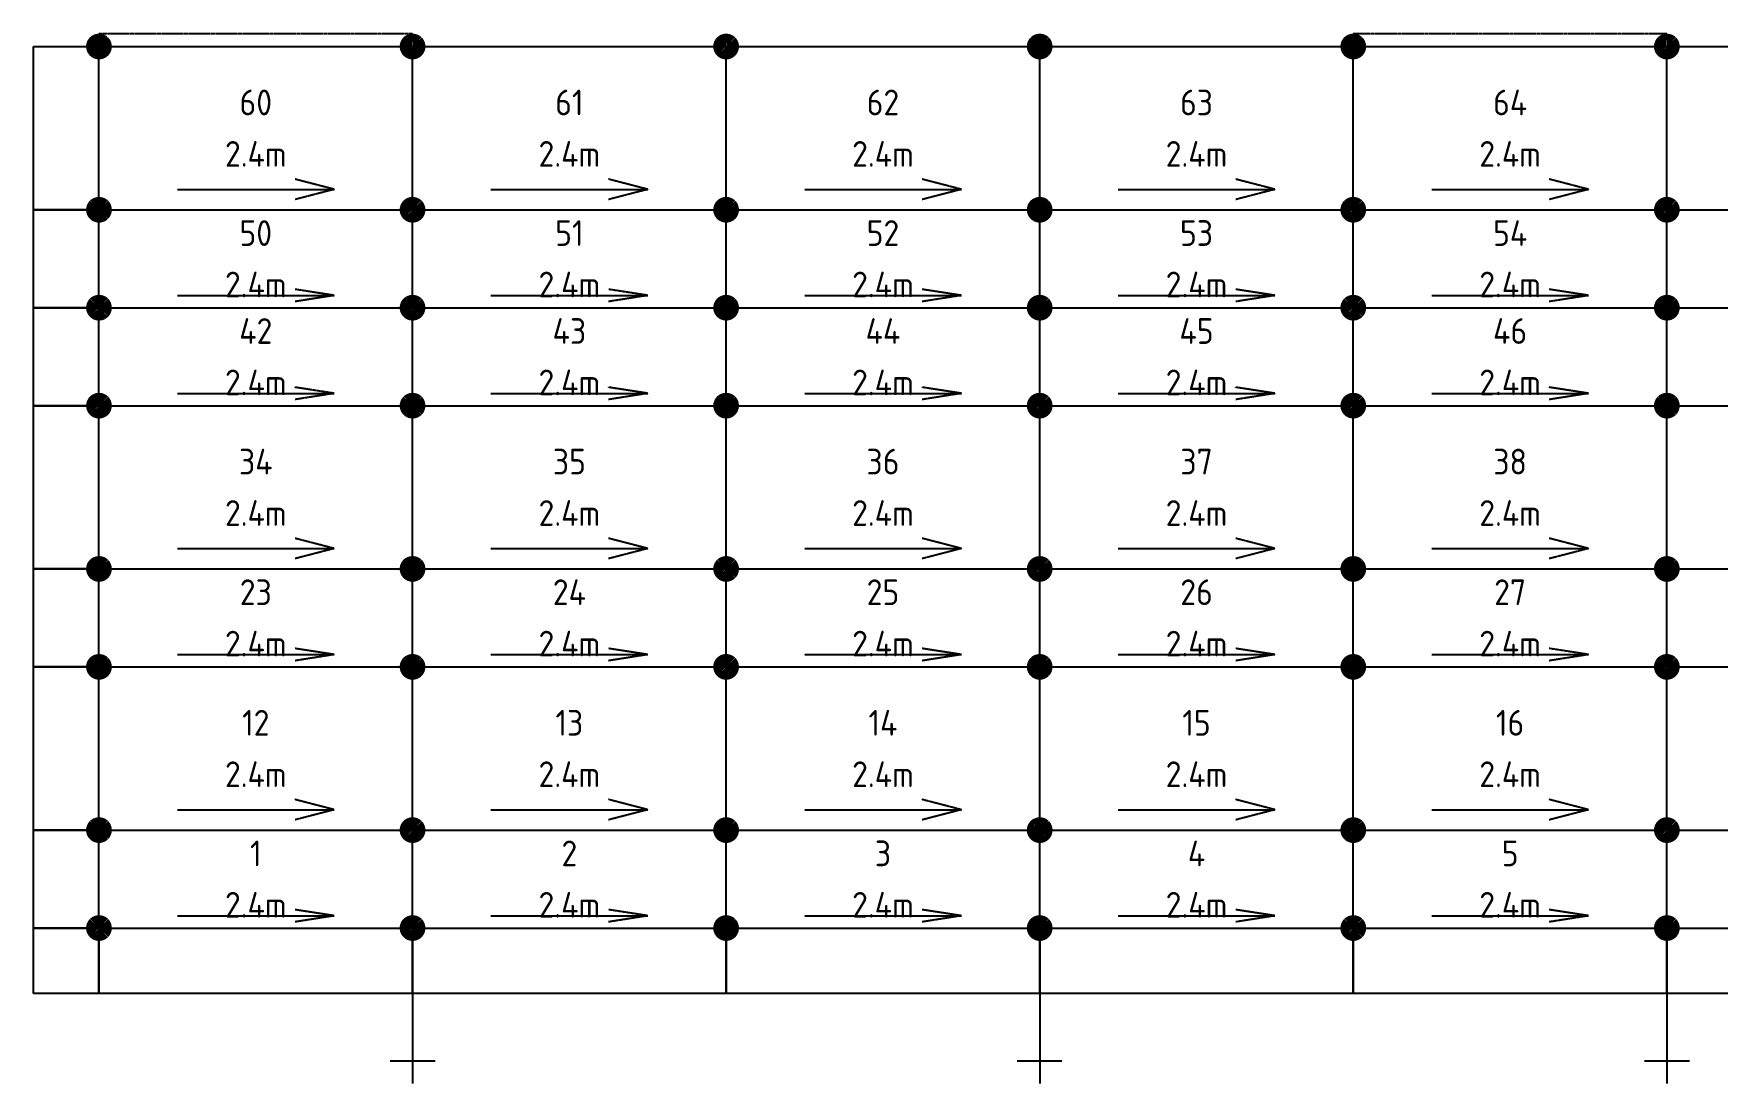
# Model space of a CAD drawing. Header units: millimetres. Extents: x 45944 to 73381, y 4241 to 13068.
# Drawn here: x 45944 to 59040, y 4241 to 12407 of the extents above; entities that cross this region are included whole.
import ezdxf
from ezdxf.enums import TextEntityAlignment as Align

# ---------------------------------------------------------------- set-up
doc = ezdxf.new("R2010")
doc.units = ezdxf.units.MM
doc.linetypes.add('KwikScaf_DASHED', pattern=[3.75, 2.5, -1.25])
doc.linetypes.add('KwikScaf_Line', pattern=[1, 1, 0])
doc.layers.add('KwikScaf Schematic', color=7, linetype='CONTINUOUS')
doc.styles.add('KwikScaf ISO', font='isocp.shx')

msp = doc.modelspace()

# ---------------------------------------------------------------- linework, layer by layer
at = {"layer": 'KwikScaf Schematic', "color": 3, "linetype": 'KwikScaf_DASHED'}
for p, q in [((48891, 12407), (46452, 12407)), ((58647, 12407), (56208, 12407))]:
    msp.add_line(p, q, dxfattribs=at)
at = {"layer": 'KwikScaf Schematic', "color": 3, "linetype": 'KwikScaf_Line'}
for p, q in [((45944, 11037), (45944, 12307)), ((45944, 12307), (46452, 12307)), ((46452, 12307), (48891, 12307)), ((46452, 11037), (46452, 12307)), ((48891, 11037), (48891, 12307)), ((48891, 12307), (51330, 12307)), ((51330, 11037), (51330, 12307)), ((51330, 12307), (53769, 12307)), ((53769, 11037), (53769, 12307)), ((53769, 12307), (56208, 12307)), ((56208, 11037), (56208, 12307)), ((56208, 12307), (58647, 12307)), ((58647, 11037), (58647, 12307)), ((58647, 12307), (61086, 12307)), ((48282, 11196), (47977, 11275)), ((50721, 11196), (50416, 11275)), ((53160, 11196), (52855, 11275)), ((55599, 11196), (55294, 11275)), ((58038, 11196), (57733, 11275)), ((47062, 11196), (48282, 11196)), ((48282, 11196), (47977, 11117)), ((49501, 11196), (50721, 11196)), ((50721, 11196), (50416, 11117)), ((51940, 11196), (53160, 11196)), ((53160, 11196), (52855, 11117)), ((54379, 11196), (55599, 11196)), ((55599, 11196), (55294, 11117)), ((56818, 11196), (58038, 11196)), ((58038, 11196), (57733, 11117)), ((45944, 10275), (45944, 11037)), ((45944, 11037), (46452, 11037)), ((46452, 11037), (45944, 11037)), ((46452, 11037), (48891, 11037)), ((46452, 10275), (46452, 11037)), ((48891, 10275), (48891, 11037)), ((48891, 11037), (51330, 11037)), ((51330, 10275), (51330, 11037)), ((51330, 11037), (53769, 11037)), ((53769, 10275), (53769, 11037)), ((53769, 11037), (56208, 11037)), ((56208, 10275), (56208, 11037)), ((56208, 11037), (58647, 11037)), ((58647, 10275), (58647, 11037)), ((58647, 11037), (61086, 11037)), ((47062, 10371), (48282, 10371)), ((48282, 10371), (47977, 10418)), ((48282, 10371), (47977, 10323)), ((49501, 10371), (50721, 10371)), ((50721, 10371), (50416, 10418)), ((50721, 10371), (50416, 10323)), ((51940, 10371), (53160, 10371)), ((53160, 10371), (52855, 10418)), ((53160, 10371), (52855, 10323)), ((54379, 10371), (55599, 10371)), ((55599, 10371), (55294, 10418)), ((55599, 10371), (55294, 10323)), ((56818, 10371), (58038, 10371)), ((58038, 10371), (57733, 10418)), ((58038, 10371), (57733, 10323)), ((45944, 9513), (45944, 10275)), ((45944, 10275), (46452, 10275)), ((46452, 10275), (45944, 10275)), ((46452, 10275), (48891, 10275)), ((46452, 9513), (46452, 10275)), ((48891, 9513), (48891, 10275)), ((48891, 10275), (51330, 10275)), ((51330, 9513), (51330, 10275)), ((51330, 10275), (53769, 10275)), ((53769, 9513), (53769, 10275)), ((53769, 10275), (56208, 10275)), ((56208, 9513), (56208, 10275)), ((56208, 10275), (58647, 10275)), ((58647, 9513), (58647, 10275)), ((58647, 10275), (61086, 10275)), ((47062, 9609), (48282, 9609)), ((48282, 9609), (47977, 9656)), ((48282, 9609), (47977, 9561)), ((49501, 9609), (50721, 9609)), ((50721, 9609), (50416, 9656)), ((50721, 9609), (50416, 9561)), ((51940, 9609), (53160, 9609)), ((53160, 9609), (52855, 9656)), ((53160, 9609), (52855, 9561)), ((54379, 9609), (55599, 9609)), ((55599, 9609), (55294, 9656)), ((55599, 9609), (55294, 9561)), ((56818, 9609), (58038, 9609)), ((58038, 9609), (57733, 9656)), ((58038, 9609), (57733, 9561)), ((46452, 9513), (45944, 9513)), ((45944, 8243), (45944, 9513)), ((45944, 9513), (46452, 9513)), ((46452, 9513), (48891, 9513)), ((46452, 8243), (46452, 9513)), ((48891, 8243), (48891, 9513)), ((48891, 9513), (51330, 9513)), ((51330, 8243), (51330, 9513)), ((51330, 9513), (53769, 9513)), ((53769, 8243), (53769, 9513)), ((53769, 9513), (56208, 9513)), ((56208, 8243), (56208, 9513)), ((56208, 9513), (58647, 9513)), ((58647, 8243), (58647, 9513)), ((58647, 9513), (61086, 9513)), ((47062, 8402), (48282, 8402)), ((48282, 8402), (47977, 8481)), ((48282, 8402), (47977, 8323)), ((49501, 8402), (50721, 8402)), ((50721, 8402), (50416, 8481)), ((50721, 8402), (50416, 8323)), ((51940, 8402), (53160, 8402)), ((53160, 8402), (52855, 8481)), ((53160, 8402), (52855, 8323)), ((54379, 8402), (55599, 8402)), ((55599, 8402), (55294, 8481)), ((55599, 8402), (55294, 8323)), ((56818, 8402), (58038, 8402)), ((58038, 8402), (57733, 8481)), ((58038, 8402), (57733, 8323)), ((46452, 8243), (45944, 8243)), ((45944, 7481), (45944, 8243)), ((45944, 8243), (46452, 8243)), ((46452, 8243), (48891, 8243)), ((46452, 7481), (46452, 8243)), ((48891, 7481), (48891, 8243)), ((48891, 8243), (51330, 8243)), ((51330, 7481), (51330, 8243)), ((51330, 8243), (53769, 8243)), ((53769, 7481), (53769, 8243)), ((53769, 8243), (56208, 8243)), ((56208, 7481), (56208, 8243)), ((56208, 8243), (58647, 8243)), ((58647, 7481), (58647, 8243)), ((58647, 8243), (61086, 8243)), ((48282, 7577), (47977, 7624)), ((50721, 7577), (50416, 7624)), ((53160, 7577), (52855, 7624)), ((55599, 7577), (55294, 7624)), ((58038, 7577), (57733, 7624)), ((45944, 6211), (45944, 7481)), ((45944, 7481), (46452, 7481)), ((46452, 7481), (45944, 7481)), ((46452, 7481), (48891, 7481)), ((46452, 6211), (46452, 7481)), ((47062, 7577), (48282, 7577)), ((48282, 7577), (47977, 7529)), ((48891, 6211), (48891, 7481)), ((48891, 7481), (51330, 7481)), ((49501, 7577), (50721, 7577)), ((50721, 7577), (50416, 7529)), ((51330, 6211), (51330, 7481)), ((51330, 7481), (53769, 7481)), ((51940, 7577), (53160, 7577)), ((53160, 7577), (52855, 7529)), ((53769, 6211), (53769, 7481)), ((53769, 7481), (56208, 7481)), ((54379, 7577), (55599, 7577)), ((55599, 7577), (55294, 7529)), ((56208, 6211), (56208, 7481)), ((56208, 7481), (58647, 7481)), ((56818, 7577), (58038, 7577)), ((58038, 7577), (57733, 7529)), ((58647, 6211), (58647, 7481)), ((58647, 7481), (61086, 7481)), ((48282, 6370), (47977, 6449)), ((50721, 6370), (50416, 6449)), ((53160, 6370), (52855, 6449)), ((55599, 6370), (55294, 6449)), ((58038, 6370), (57733, 6449)), ((47062, 6370), (48282, 6370)), ((48282, 6370), (47977, 6291)), ((49501, 6370), (50721, 6370)), ((50721, 6370), (50416, 6291)), ((51940, 6370), (53160, 6370)), ((53160, 6370), (52855, 6291)), ((54379, 6370), (55599, 6370)), ((55599, 6370), (55294, 6291)), ((56818, 6370), (58038, 6370)), ((58038, 6370), (57733, 6291)), ((45944, 5449), (45944, 6211)), ((45944, 6211), (46452, 6211)), ((46452, 6211), (45944, 6211)), ((46452, 6211), (48891, 6211)), ((46452, 5449), (46452, 6211)), ((48891, 5449), (48891, 6211)), ((48891, 6211), (51330, 6211)), ((51330, 5449), (51330, 6211)), ((51330, 6211), (53769, 6211)), ((53769, 5449), (53769, 6211)), ((53769, 6211), (56208, 6211)), ((56208, 5449), (56208, 6211)), ((56208, 6211), (58647, 6211)), ((58647, 5449), (58647, 6211)), ((58647, 6211), (61086, 6211)), ((47062, 5545), (48282, 5545)), ((48282, 5545), (47977, 5592)), ((48282, 5545), (47977, 5497)), ((49501, 5545), (50721, 5545)), ((50721, 5545), (50416, 5592)), ((50721, 5545), (50416, 5497)), ((51940, 5545), (53160, 5545)), ((53160, 5545), (52855, 5592)), ((53160, 5545), (52855, 5497)), ((54379, 5545), (55599, 5545)), ((55599, 5545), (55294, 5592)), ((55599, 5545), (55294, 5497)), ((56818, 5545), (58038, 5545)), ((58038, 5545), (57733, 5592)), ((58038, 5545), (57733, 5497)), ((46452, 5449), (45944, 5449)), ((45944, 4941), (45944, 5449)), ((45944, 5449), (46452, 5449)), ((46452, 5449), (48891, 5449)), ((46452, 4941), (46452, 5449)), ((46452, 5449), (46452, 4941)), ((48891, 5449), (48891, 4941)), ((48891, 5449), (51330, 5449)), ((48891, 4941), (48891, 5449)), ((51330, 5449), (51330, 4941)), ((51330, 5449), (53769, 5449)), ((51330, 4941), (51330, 5449)), ((53769, 5449), (53769, 4941)), ((53769, 5449), (56208, 5449)), ((53769, 4941), (53769, 5449)), ((56208, 5449), (56208, 4941)), ((56208, 5449), (58647, 5449)), ((56208, 4941), (56208, 5449)), ((58647, 5449), (58647, 4941)), ((58647, 5449), (61086, 5449)), ((58647, 4941), (58647, 5449)), ((46452, 4941), (45944, 4941)), ((48891, 4941), (46452, 4941)), ((48891, 4941), (48891, 4241)), ((51330, 4941), (48891, 4941)), ((53769, 4941), (51330, 4941)), ((53769, 4941), (53769, 4241)), ((56208, 4941), (53769, 4941)), ((58647, 4941), (56208, 4941)), ((58647, 4941), (58647, 4241)), ((61086, 4941), (58647, 4941)), ((48716, 4416), (49066, 4416)), ((53594, 4416), (53944, 4416)), ((58472, 4416), (58822, 4416))]:
    msp.add_line(p, q, dxfattribs=at)
at = {"layer": 'KwikScaf Schematic', "color": 3, "linetype": 'KwikScaf_Line', "const_width": 100}
for points in [[(46452, 12357, -0.198912), (46488, 12343, -0.198912), (46502, 12307, -0.198912), (46488, 12272, -0.198912), (46452, 12257, -0.198912), (46417, 12272, -0.198912), (46402, 12307, -0.198912), (46417, 12343, -0.198912)], [(48891, 12357, -0.198912), (48927, 12343, -0.198912), (48941, 12307, -0.198912), (48927, 12272, -0.198912), (48891, 12257, -0.198912), (48856, 12272, -0.198912), (48841, 12307, -0.198912), (48856, 12343, -0.198912)], [(51330, 12357, -0.198912), (51366, 12343, -0.198912), (51380, 12307, -0.198912), (51366, 12272, -0.198912), (51330, 12257, -0.198912), (51295, 12272, -0.198912), (51280, 12307, -0.198912), (51295, 12343, -0.198912)], [(53769, 12357, -0.198912), (53805, 12343, -0.198912), (53819, 12307, -0.198912), (53805, 12272, -0.198912), (53769, 12257, -0.198912), (53734, 12272, -0.198912), (53719, 12307, -0.198912), (53734, 12343, -0.198912)], [(56208, 12357, -0.198912), (56244, 12343, -0.198912), (56258, 12307, -0.198912), (56244, 12272, -0.198912), (56208, 12257, -0.198912), (56173, 12272, -0.198912), (56158, 12307, -0.198912), (56173, 12343, -0.198912)], [(58647, 12357, -0.198912), (58683, 12343, -0.198912), (58697, 12307, -0.198912), (58683, 12272, -0.198912), (58647, 12257, -0.198912), (58612, 12272, -0.198912), (58597, 12307, -0.198912), (58612, 12343, -0.198912)], [(46452, 11087, -0.198912), (46488, 11073, -0.198912), (46502, 11037, -0.198912), (46488, 11002, -0.198912), (46452, 10987, -0.198912), (46417, 11002, -0.198912), (46402, 11037, -0.198912), (46417, 11073, -0.198912)], [(48891, 11087, -0.198912), (48927, 11073, -0.198912), (48941, 11037, -0.198912), (48927, 11002, -0.198912), (48891, 10987, -0.198912), (48856, 11002, -0.198912), (48841, 11037, -0.198912), (48856, 11073, -0.198912)], [(51330, 11087, -0.198912), (51366, 11073, -0.198912), (51380, 11037, -0.198912), (51366, 11002, -0.198912), (51330, 10987, -0.198912), (51295, 11002, -0.198912), (51280, 11037, -0.198912), (51295, 11073, -0.198912)], [(53769, 11087, -0.198912), (53805, 11073, -0.198912), (53819, 11037, -0.198912), (53805, 11002, -0.198912), (53769, 10987, -0.198912), (53734, 11002, -0.198912), (53719, 11037, -0.198912), (53734, 11073, -0.198912)], [(56208, 11087, -0.198912), (56244, 11073, -0.198912), (56258, 11037, -0.198912), (56244, 11002, -0.198912), (56208, 10987, -0.198912), (56173, 11002, -0.198912), (56158, 11037, -0.198912), (56173, 11073, -0.198912)], [(58647, 11087, -0.198912), (58683, 11073, -0.198912), (58697, 11037, -0.198912), (58683, 11002, -0.198912), (58647, 10987, -0.198912), (58612, 11002, -0.198912), (58597, 11037, -0.198912), (58612, 11073, -0.198912)], [(46452, 10325, -0.198912), (46488, 10311, -0.198912), (46502, 10275, -0.198912), (46488, 10240, -0.198912), (46452, 10225, -0.198912), (46417, 10240, -0.198912), (46402, 10275, -0.198912), (46417, 10311, -0.198912)], [(48891, 10325, -0.198912), (48927, 10311, -0.198912), (48941, 10275, -0.198912), (48927, 10240, -0.198912), (48891, 10225, -0.198912), (48856, 10240, -0.198912), (48841, 10275, -0.198912), (48856, 10311, -0.198912)], [(51330, 10325, -0.198912), (51366, 10311, -0.198912), (51380, 10275, -0.198912), (51366, 10240, -0.198912), (51330, 10225, -0.198912), (51295, 10240, -0.198912), (51280, 10275, -0.198912), (51295, 10311, -0.198912)], [(53769, 10325, -0.198912), (53805, 10311, -0.198912), (53819, 10275, -0.198912), (53805, 10240, -0.198912), (53769, 10225, -0.198912), (53734, 10240, -0.198912), (53719, 10275, -0.198912), (53734, 10311, -0.198912)], [(56208, 10325, -0.198912), (56244, 10311, -0.198912), (56258, 10275, -0.198912), (56244, 10240, -0.198912), (56208, 10225, -0.198912), (56173, 10240, -0.198912), (56158, 10275, -0.198912), (56173, 10311, -0.198912)], [(58647, 10325, -0.198912), (58683, 10311, -0.198912), (58697, 10275, -0.198912), (58683, 10240, -0.198912), (58647, 10225, -0.198912), (58612, 10240, -0.198912), (58597, 10275, -0.198912), (58612, 10311, -0.198912)], [(46452, 9563, -0.198912), (46488, 9549, -0.198912), (46502, 9513, -0.198912), (46488, 9478, -0.198912), (46452, 9463, -0.198912), (46417, 9478, -0.198912), (46402, 9513, -0.198912), (46417, 9549, -0.198912)], [(46452, 9563, -0.198912), (46488, 9549, -0.198912), (46502, 9513, -0.198912), (46488, 9478, -0.198912), (46452, 9463, -0.198912), (46417, 9478, -0.198912), (46402, 9513, -0.198912), (46417, 9549, -0.198912)], [(48891, 9563, -0.198912), (48927, 9549, -0.198912), (48941, 9513, -0.198912), (48927, 9478, -0.198912), (48891, 9463, -0.198912), (48856, 9478, -0.198912), (48841, 9513, -0.198912), (48856, 9549, -0.198912)], [(48891, 9563, -0.198912), (48927, 9549, -0.198912), (48941, 9513, -0.198912), (48927, 9478, -0.198912), (48891, 9463, -0.198912), (48856, 9478, -0.198912), (48841, 9513, -0.198912), (48856, 9549, -0.198912)], [(51330, 9563, -0.198912), (51366, 9549, -0.198912), (51380, 9513, -0.198912), (51366, 9478, -0.198912), (51330, 9463, -0.198912), (51295, 9478, -0.198912), (51280, 9513, -0.198912), (51295, 9549, -0.198912)], [(51330, 9563, -0.198912), (51366, 9549, -0.198912), (51380, 9513, -0.198912), (51366, 9478, -0.198912), (51330, 9463, -0.198912), (51295, 9478, -0.198912), (51280, 9513, -0.198912), (51295, 9549, -0.198912)], [(53769, 9563, -0.198912), (53805, 9549, -0.198912), (53819, 9513, -0.198912), (53805, 9478, -0.198912), (53769, 9463, -0.198912), (53734, 9478, -0.198912), (53719, 9513, -0.198912), (53734, 9549, -0.198912)], [(53769, 9563, -0.198912), (53805, 9549, -0.198912), (53819, 9513, -0.198912), (53805, 9478, -0.198912), (53769, 9463, -0.198912), (53734, 9478, -0.198912), (53719, 9513, -0.198912), (53734, 9549, -0.198912)], [(56208, 9563, -0.198912), (56244, 9549, -0.198912), (56258, 9513, -0.198912), (56244, 9478, -0.198912), (56208, 9463, -0.198912), (56173, 9478, -0.198912), (56158, 9513, -0.198912), (56173, 9549, -0.198912)], [(56208, 9563, -0.198912), (56244, 9549, -0.198912), (56258, 9513, -0.198912), (56244, 9478, -0.198912), (56208, 9463, -0.198912), (56173, 9478, -0.198912), (56158, 9513, -0.198912), (56173, 9549, -0.198912)], [(58647, 9563, -0.198912), (58683, 9549, -0.198912), (58697, 9513, -0.198912), (58683, 9478, -0.198912), (58647, 9463, -0.198912), (58612, 9478, -0.198912), (58597, 9513, -0.198912), (58612, 9549, -0.198912)], [(58647, 9563, -0.198912), (58683, 9549, -0.198912), (58697, 9513, -0.198912), (58683, 9478, -0.198912), (58647, 9463, -0.198912), (58612, 9478, -0.198912), (58597, 9513, -0.198912), (58612, 9549, -0.198912)], [(46452, 8293, -0.198912), (46488, 8279, -0.198912), (46502, 8243, -0.198912), (46488, 8208, -0.198912), (46452, 8193, -0.198912), (46417, 8208, -0.198912), (46402, 8243, -0.198912), (46417, 8279, -0.198912)], [(48891, 8293, -0.198912), (48927, 8279, -0.198912), (48941, 8243, -0.198912), (48927, 8208, -0.198912), (48891, 8193, -0.198912), (48856, 8208, -0.198912), (48841, 8243, -0.198912), (48856, 8279, -0.198912)], [(51330, 8293, -0.198912), (51366, 8279, -0.198912), (51380, 8243, -0.198912), (51366, 8208, -0.198912), (51330, 8193, -0.198912), (51295, 8208, -0.198912), (51280, 8243, -0.198912), (51295, 8279, -0.198912)], [(53769, 8293, -0.198912), (53805, 8279, -0.198912), (53819, 8243, -0.198912), (53805, 8208, -0.198912), (53769, 8193, -0.198912), (53734, 8208, -0.198912), (53719, 8243, -0.198912), (53734, 8279, -0.198912)], [(56208, 8293, -0.198912), (56244, 8279, -0.198912), (56258, 8243, -0.198912), (56244, 8208, -0.198912), (56208, 8193, -0.198912), (56173, 8208, -0.198912), (56158, 8243, -0.198912), (56173, 8279, -0.198912)], [(58647, 8293, -0.198912), (58683, 8279, -0.198912), (58697, 8243, -0.198912), (58683, 8208, -0.198912), (58647, 8193, -0.198912), (58612, 8208, -0.198912), (58597, 8243, -0.198912), (58612, 8279, -0.198912)], [(46452, 7531, -0.198912), (46488, 7517, -0.198912), (46502, 7481, -0.198912), (46488, 7446, -0.198912), (46452, 7431, -0.198912), (46417, 7446, -0.198912), (46402, 7481, -0.198912), (46417, 7517, -0.198912)], [(46452, 7531, -0.198912), (46488, 7517, -0.198912), (46502, 7481, -0.198912), (46488, 7446, -0.198912), (46452, 7431, -0.198912), (46417, 7446, -0.198912), (46402, 7481, -0.198912), (46417, 7517, -0.198912)], [(48891, 7531, -0.198912), (48927, 7517, -0.198912), (48941, 7481, -0.198912), (48927, 7446, -0.198912), (48891, 7431, -0.198912), (48856, 7446, -0.198912), (48841, 7481, -0.198912), (48856, 7517, -0.198912)], [(48891, 7531, -0.198912), (48927, 7517, -0.198912), (48941, 7481, -0.198912), (48927, 7446, -0.198912), (48891, 7431, -0.198912), (48856, 7446, -0.198912), (48841, 7481, -0.198912), (48856, 7517, -0.198912)], [(51330, 7531, -0.198912), (51366, 7517, -0.198912), (51380, 7481, -0.198912), (51366, 7446, -0.198912), (51330, 7431, -0.198912), (51295, 7446, -0.198912), (51280, 7481, -0.198912), (51295, 7517, -0.198912)], [(51330, 7531, -0.198912), (51366, 7517, -0.198912), (51380, 7481, -0.198912), (51366, 7446, -0.198912), (51330, 7431, -0.198912), (51295, 7446, -0.198912), (51280, 7481, -0.198912), (51295, 7517, -0.198912)], [(53769, 7531, -0.198912), (53805, 7517, -0.198912), (53819, 7481, -0.198912), (53805, 7446, -0.198912), (53769, 7431, -0.198912), (53734, 7446, -0.198912), (53719, 7481, -0.198912), (53734, 7517, -0.198912)], [(53769, 7531, -0.198912), (53805, 7517, -0.198912), (53819, 7481, -0.198912), (53805, 7446, -0.198912), (53769, 7431, -0.198912), (53734, 7446, -0.198912), (53719, 7481, -0.198912), (53734, 7517, -0.198912)], [(56208, 7531, -0.198912), (56244, 7517, -0.198912), (56258, 7481, -0.198912), (56244, 7446, -0.198912), (56208, 7431, -0.198912), (56173, 7446, -0.198912), (56158, 7481, -0.198912), (56173, 7517, -0.198912)], [(56208, 7531, -0.198912), (56244, 7517, -0.198912), (56258, 7481, -0.198912), (56244, 7446, -0.198912), (56208, 7431, -0.198912), (56173, 7446, -0.198912), (56158, 7481, -0.198912), (56173, 7517, -0.198912)], [(58647, 7531, -0.198912), (58683, 7517, -0.198912), (58697, 7481, -0.198912), (58683, 7446, -0.198912), (58647, 7431, -0.198912), (58612, 7446, -0.198912), (58597, 7481, -0.198912), (58612, 7517, -0.198912)], [(58647, 7531, -0.198912), (58683, 7517, -0.198912), (58697, 7481, -0.198912), (58683, 7446, -0.198912), (58647, 7431, -0.198912), (58612, 7446, -0.198912), (58597, 7481, -0.198912), (58612, 7517, -0.198912)], [(46452, 6261, -0.198912), (46488, 6247, -0.198912), (46502, 6211, -0.198912), (46488, 6176, -0.198912), (46452, 6161, -0.198912), (46417, 6176, -0.198912), (46402, 6211, -0.198912), (46417, 6247, -0.198912)], [(48891, 6261, -0.198912), (48927, 6247, -0.198912), (48941, 6211, -0.198912), (48927, 6176, -0.198912), (48891, 6161, -0.198912), (48856, 6176, -0.198912), (48841, 6211, -0.198912), (48856, 6247, -0.198912)], [(51330, 6261, -0.198912), (51366, 6247, -0.198912), (51380, 6211, -0.198912), (51366, 6176, -0.198912), (51330, 6161, -0.198912), (51295, 6176, -0.198912), (51280, 6211, -0.198912), (51295, 6247, -0.198912)], [(53769, 6261, -0.198912), (53805, 6247, -0.198912), (53819, 6211, -0.198912), (53805, 6176, -0.198912), (53769, 6161, -0.198912), (53734, 6176, -0.198912), (53719, 6211, -0.198912), (53734, 6247, -0.198912)], [(56208, 6261, -0.198912), (56244, 6247, -0.198912), (56258, 6211, -0.198912), (56244, 6176, -0.198912), (56208, 6161, -0.198912), (56173, 6176, -0.198912), (56158, 6211, -0.198912), (56173, 6247, -0.198912)], [(58647, 6261, -0.198912), (58683, 6247, -0.198912), (58697, 6211, -0.198912), (58683, 6176, -0.198912), (58647, 6161, -0.198912), (58612, 6176, -0.198912), (58597, 6211, -0.198912), (58612, 6247, -0.198912)], [(46452, 5499, -0.198912), (46488, 5485, -0.198912), (46502, 5449, -0.198912), (46488, 5414, -0.198912), (46452, 5399, -0.198912), (46417, 5414, -0.198912), (46402, 5449, -0.198912), (46417, 5485, -0.198912)], [(48891, 5499, -0.198912), (48927, 5485, -0.198912), (48941, 5449, -0.198912), (48927, 5414, -0.198912), (48891, 5399, -0.198912), (48856, 5414, -0.198912), (48841, 5449, -0.198912), (48856, 5485, -0.198912)], [(51330, 5499, -0.198912), (51366, 5485, -0.198912), (51380, 5449, -0.198912), (51366, 5414, -0.198912), (51330, 5399, -0.198912), (51295, 5414, -0.198912), (51280, 5449, -0.198912), (51295, 5485, -0.198912)], [(53769, 5499, -0.198912), (53805, 5485, -0.198912), (53819, 5449, -0.198912), (53805, 5414, -0.198912), (53769, 5399, -0.198912), (53734, 5414, -0.198912), (53719, 5449, -0.198912), (53734, 5485, -0.198912)], [(56208, 5499, -0.198912), (56244, 5485, -0.198912), (56258, 5449, -0.198912), (56244, 5414, -0.198912), (56208, 5399, -0.198912), (56173, 5414, -0.198912), (56158, 5449, -0.198912), (56173, 5485, -0.198912)], [(58647, 5499, -0.198912), (58683, 5485, -0.198912), (58697, 5449, -0.198912), (58683, 5414, -0.198912), (58647, 5399, -0.198912), (58612, 5414, -0.198912), (58597, 5449, -0.198912), (58612, 5485, -0.198912)]]:
    msp.add_lwpolyline(points, format="xyb", close=True, dxfattribs=at)
at = {"layer": 'KwikScaf Schematic', "color": 3, "linetype": 'KwikScaf_Line'}
for points in [[(48891, 12357, 100, 100, -0.198912), (48927, 12343, 100, 100, -0.198912), (48941, 12307, 100, 100, -0.198912), (48927, 12272, 100, 100, -0.198912), (48891, 12257, 100, 100, -0.198912), (48856, 12272, 100, 100, -0.198912), (48841, 12307, 100, 100, -0.198912), (48856, 12343, 100, 100, -0.198912)], [(51330, 12357, 100, 100, -0.198912), (51366, 12343, 100, 100, -0.198912), (51380, 12307, 100, 100, -0.198912), (51366, 12272, 100, 100, -0.198912), (51330, 12257, 100, 100, -0.198912), (51295, 12272, 100, 100, -0.198912), (51280, 12307, 100, 100, -0.198912), (51295, 12343, 100, 100, -0.198912)], [(53769, 12357, 100, 100, -0.198912), (53805, 12343, 100, 100, -0.198912), (53819, 12307, 100, 100, -0.198912), (53805, 12272, 100, 100, -0.198912), (53769, 12257, 100, 100, -0.198912), (53734, 12272, 100, 100, -0.198912), (53719, 12307, 100, 100, -0.198912), (53734, 12343, 100, 100, -0.198912)], [(56208, 12357, 100, 100, -0.198912), (56244, 12343, 100, 100, -0.198912), (56258, 12307, 100, 100, -0.198912), (56244, 12272, 100, 100, -0.198912), (56208, 12257, 100, 100, -0.198912), (56173, 12272, 100, 100, -0.198912), (56158, 12307, 100, 100, -0.198912), (56173, 12343, 100, 100, -0.198912)], [(58647, 12357, 100, 100, -0.198912), (58683, 12343, 100, 100, -0.198912), (58697, 12307, 100, 100, -0.198912), (58683, 12272, 100, 100, -0.198912), (58647, 12257, 100, 100, -0.198912), (58612, 12272, 100, 100, -0.198912), (58597, 12307, 100, 100, -0.198912), (58612, 12343, 100, 100, -0.198912)], [(46452, 11087, 100, 100, -0.198912), (46488, 11073, 100, 100, -0.198912), (46502, 11037, 100, 100, -0.198912), (46488, 11002, 100, 100, -0.198912), (46452, 10987, 100, 100, -0.198912), (46417, 11002, 100, 100, -0.198912), (46402, 11037, 100, 100, -0.198912), (46417, 11073, 100, 100, -0.198912)], [(48891, 11087, 100, 100, -0.198912), (48927, 11073, 100, 100, -0.198912), (48941, 11037, 100, 100, -0.198912), (48927, 11002, 100, 100, -0.198912), (48891, 10987, 100, 100, -0.198912), (48856, 11002, 100, 100, -0.198912), (48841, 11037, 100, 100, -0.198912), (48856, 11073, 100, 100, -0.198912)], [(48891, 11087, 100, 100, -0.198912), (48927, 11073, 100, 100, -0.198912), (48941, 11037, 100, 100, -0.198912), (48927, 11002, 100, 100, -0.198912), (48891, 10987, 100, 100, -0.198912), (48856, 11002, 100, 100, -0.198912), (48841, 11037, 100, 100, -0.198912), (48856, 11073, 100, 100, -0.198912)], [(48891, 11087, 100, 100, -0.198912), (48927, 11073, 100, 100, -0.198912), (48941, 11037, 100, 100, -0.198912), (48927, 11002, 100, 100, -0.198912), (48891, 10987, 100, 100, -0.198912), (48856, 11002, 100, 100, -0.198912), (48841, 11037, 100, 100, -0.198912), (48856, 11073, 100, 100, -0.198912)], [(51330, 11087, 100, 100, -0.198912), (51366, 11073, 100, 100, -0.198912), (51380, 11037, 100, 100, -0.198912), (51366, 11002, 100, 100, -0.198912), (51330, 10987, 100, 100, -0.198912), (51295, 11002, 100, 100, -0.198912), (51280, 11037, 100, 100, -0.198912), (51295, 11073, 100, 100, -0.198912)], [(51330, 11087, 100, 100, -0.198912), (51366, 11073, 100, 100, -0.198912), (51380, 11037, 100, 100, -0.198912), (51366, 11002, 100, 100, -0.198912), (51330, 10987, 100, 100, -0.198912), (51295, 11002, 100, 100, -0.198912), (51280, 11037, 100, 100, -0.198912), (51295, 11073, 100, 100, -0.198912)], [(51330, 11087, 100, 100, -0.198912), (51366, 11073, 100, 100, -0.198912), (51380, 11037, 100, 100, -0.198912), (51366, 11002, 100, 100, -0.198912), (51330, 10987, 100, 100, -0.198912), (51295, 11002, 100, 100, -0.198912), (51280, 11037, 100, 100, -0.198912), (51295, 11073, 100, 100, -0.198912)], [(53769, 11087, 100, 100, -0.198912), (53805, 11073, 100, 100, -0.198912), (53819, 11037, 100, 100, -0.198912), (53805, 11002, 100, 100, -0.198912), (53769, 10987, 100, 100, -0.198912), (53734, 11002, 100, 100, -0.198912), (53719, 11037, 100, 100, -0.198912), (53734, 11073, 100, 100, -0.198912)], [(53769, 11087, 100, 100, -0.198912), (53805, 11073, 100, 100, -0.198912), (53819, 11037, 100, 100, -0.198912), (53805, 11002, 100, 100, -0.198912), (53769, 10987, 100, 100, -0.198912), (53734, 11002, 100, 100, -0.198912), (53719, 11037, 100, 100, -0.198912), (53734, 11073, 100, 100, -0.198912)], [(53769, 11087, 100, 100, -0.198912), (53805, 11073, 100, 100, -0.198912), (53819, 11037, 100, 100, -0.198912), (53805, 11002, 100, 100, -0.198912), (53769, 10987, 100, 100, -0.198912), (53734, 11002, 100, 100, -0.198912), (53719, 11037, 100, 100, -0.198912), (53734, 11073, 100, 100, -0.198912)], [(56208, 11087, 100, 100, -0.198912), (56244, 11073, 100, 100, -0.198912), (56258, 11037, 100, 100, -0.198912), (56244, 11002, 100, 100, -0.198912), (56208, 10987, 100, 100, -0.198912), (56173, 11002, 100, 100, -0.198912), (56158, 11037, 100, 100, -0.198912), (56173, 11073, 100, 100, -0.198912)], [(56208, 11087, 100, 100, -0.198912), (56244, 11073, 100, 100, -0.198912), (56258, 11037, 100, 100, -0.198912), (56244, 11002, 100, 100, -0.198912), (56208, 10987, 100, 100, -0.198912), (56173, 11002, 100, 100, -0.198912), (56158, 11037, 100, 100, -0.198912), (56173, 11073, 100, 100, -0.198912)], [(56208, 11087, 100, 100, -0.198912), (56244, 11073, 100, 100, -0.198912), (56258, 11037, 100, 100, -0.198912), (56244, 11002, 100, 100, -0.198912), (56208, 10987, 100, 100, -0.198912), (56173, 11002, 100, 100, -0.198912), (56158, 11037, 100, 100, -0.198912), (56173, 11073, 100, 100, -0.198912)], [(58647, 11087, 100, 100, -0.198912), (58683, 11073, 100, 100, -0.198912), (58697, 11037, 100, 100, -0.198912), (58683, 11002, 100, 100, -0.198912), (58647, 10987, 100, 100, -0.198912), (58612, 11002, 100, 100, -0.198912), (58597, 11037, 100, 100, -0.198912), (58612, 11073, 100, 100, -0.198912)], [(58647, 11087, 100, 100, -0.198912), (58683, 11073, 100, 100, -0.198912), (58697, 11037, 100, 100, -0.198912), (58683, 11002, 100, 100, -0.198912), (58647, 10987, 100, 100, -0.198912), (58612, 11002, 100, 100, -0.198912), (58597, 11037, 100, 100, -0.198912), (58612, 11073, 100, 100, -0.198912)], [(58647, 11087, 100, 100, -0.198912), (58683, 11073, 100, 100, -0.198912), (58697, 11037, 100, 100, -0.198912), (58683, 11002, 100, 100, -0.198912), (58647, 10987, 100, 100, -0.198912), (58612, 11002, 100, 100, -0.198912), (58597, 11037, 100, 100, -0.198912), (58612, 11073, 100, 100, -0.198912)], [(46452, 10325, 100, 100, -0.198912), (46488, 10311, 100, 100, -0.198912), (46502, 10275, 100, 100, -0.198912), (46488, 10240, 100, 100, -0.198912), (46452, 10225, 100, 100, -0.198912), (46417, 10240, 100, 100, -0.198912), (46402, 10275, 100, 100, -0.198912), (46417, 10311, 100, 100, -0.198912)], [(48891, 10325, 100, 100, -0.198912), (48927, 10311, 100, 100, -0.198912), (48941, 10275, 100, 100, -0.198912), (48927, 10240, 100, 100, -0.198912), (48891, 10225, 100, 100, -0.198912), (48856, 10240, 100, 100, -0.198912), (48841, 10275, 100, 100, -0.198912), (48856, 10311, 100, 100, -0.198912)], [(48891, 10325, 100, 100, -0.198912), (48927, 10311, 100, 100, -0.198912), (48941, 10275, 100, 100, -0.198912), (48927, 10240, 100, 100, -0.198912), (48891, 10225, 100, 100, -0.198912), (48856, 10240, 100, 100, -0.198912), (48841, 10275, 100, 100, -0.198912), (48856, 10311, 100, 100, -0.198912)], [(48891, 10325, 100, 100, -0.198912), (48927, 10311, 100, 100, -0.198912), (48941, 10275, 100, 100, -0.198912), (48927, 10240, 100, 100, -0.198912), (48891, 10225, 100, 100, -0.198912), (48856, 10240, 100, 100, -0.198912), (48841, 10275, 100, 100, -0.198912), (48856, 10311, 100, 100, -0.198912)], [(51330, 10325, 100, 100, -0.198912), (51366, 10311, 100, 100, -0.198912), (51380, 10275, 100, 100, -0.198912), (51366, 10240, 100, 100, -0.198912), (51330, 10225, 100, 100, -0.198912), (51295, 10240, 100, 100, -0.198912), (51280, 10275, 100, 100, -0.198912), (51295, 10311, 100, 100, -0.198912)], [(51330, 10325, 100, 100, -0.198912), (51366, 10311, 100, 100, -0.198912), (51380, 10275, 100, 100, -0.198912), (51366, 10240, 100, 100, -0.198912), (51330, 10225, 100, 100, -0.198912), (51295, 10240, 100, 100, -0.198912), (51280, 10275, 100, 100, -0.198912), (51295, 10311, 100, 100, -0.198912)], [(51330, 10325, 100, 100, -0.198912), (51366, 10311, 100, 100, -0.198912), (51380, 10275, 100, 100, -0.198912), (51366, 10240, 100, 100, -0.198912), (51330, 10225, 100, 100, -0.198912), (51295, 10240, 100, 100, -0.198912), (51280, 10275, 100, 100, -0.198912), (51295, 10311, 100, 100, -0.198912)], [(53769, 10325, 100, 100, -0.198912), (53805, 10311, 100, 100, -0.198912), (53819, 10275, 100, 100, -0.198912), (53805, 10240, 100, 100, -0.198912), (53769, 10225, 100, 100, -0.198912), (53734, 10240, 100, 100, -0.198912), (53719, 10275, 100, 100, -0.198912), (53734, 10311, 100, 100, -0.198912)], [(53769, 10325, 100, 100, -0.198912), (53805, 10311, 100, 100, -0.198912), (53819, 10275, 100, 100, -0.198912), (53805, 10240, 100, 100, -0.198912), (53769, 10225, 100, 100, -0.198912), (53734, 10240, 100, 100, -0.198912), (53719, 10275, 100, 100, -0.198912), (53734, 10311, 100, 100, -0.198912)], [(53769, 10325, 100, 100, -0.198912), (53805, 10311, 100, 100, -0.198912), (53819, 10275, 100, 100, -0.198912), (53805, 10240, 100, 100, -0.198912), (53769, 10225, 100, 100, -0.198912), (53734, 10240, 100, 100, -0.198912), (53719, 10275, 100, 100, -0.198912), (53734, 10311, 100, 100, -0.198912)], [(56208, 10325, 100, 100, -0.198912), (56244, 10311, 100, 100, -0.198912), (56258, 10275, 100, 100, -0.198912), (56244, 10240, 100, 100, -0.198912), (56208, 10225, 100, 100, -0.198912), (56173, 10240, 100, 100, -0.198912), (56158, 10275, 100, 100, -0.198912), (56173, 10311, 100, 100, -0.198912)], [(56208, 10325, 100, 100, -0.198912), (56244, 10311, 100, 100, -0.198912), (56258, 10275, 100, 100, -0.198912), (56244, 10240, 100, 100, -0.198912), (56208, 10225, 100, 100, -0.198912), (56173, 10240, 100, 100, -0.198912), (56158, 10275, 100, 100, -0.198912), (56173, 10311, 100, 100, -0.198912)], [(56208, 10325, 100, 100, -0.198912), (56244, 10311, 100, 100, -0.198912), (56258, 10275, 100, 100, -0.198912), (56244, 10240, 100, 100, -0.198912), (56208, 10225, 100, 100, -0.198912), (56173, 10240, 100, 100, -0.198912), (56158, 10275, 100, 100, -0.198912), (56173, 10311, 100, 100, -0.198912)], [(58647, 10325, 100, 100, -0.198912), (58683, 10311, 100, 100, -0.198912), (58697, 10275, 100, 100, -0.198912), (58683, 10240, 100, 100, -0.198912), (58647, 10225, 100, 100, -0.198912), (58612, 10240, 100, 100, -0.198912), (58597, 10275, 100, 100, -0.198912), (58612, 10311, 100, 100, -0.198912)], [(58647, 10325, 100, 100, -0.198912), (58683, 10311, 100, 100, -0.198912), (58697, 10275, 100, 100, -0.198912), (58683, 10240, 100, 100, -0.198912), (58647, 10225, 100, 100, -0.198912), (58612, 10240, 100, 100, -0.198912), (58597, 10275, 100, 100, -0.198912), (58612, 10311, 100, 100, -0.198912)], [(58647, 10325, 100, 100, -0.198912), (58683, 10311, 100, 100, -0.198912), (58697, 10275, 100, 100, -0.198912), (58683, 10240, 100, 100, -0.198912), (58647, 10225, 100, 100, -0.198912), (58612, 10240, 100, 100, -0.198912), (58597, 10275, 100, 100, -0.198912), (58612, 10311, 100, 100, -0.198912)], [(48891, 9563, 100, 100, -0.198912), (48927, 9549, 100, 100, -0.198912), (48941, 9513, 100, 100, -0.198912), (48927, 9478, 100, 100, -0.198912), (48891, 9463, 100, 100, -0.198912), (48856, 9478, 100, 100, -0.198912), (48841, 9513, 100, 100, -0.198912), (48856, 9549, 100, 100, -0.198912)], [(48891, 9563, 100, 100, -0.198912), (48927, 9549, 100, 100, -0.198912), (48941, 9513, 100, 100, -0.198912), (48927, 9478, 100, 100, -0.198912), (48891, 9463, 100, 100, -0.198912), (48856, 9478, 100, 100, -0.198912), (48841, 9513, 100, 100, -0.198912), (48856, 9549, 100, 100, -0.198912)], [(51330, 9563, 100, 100, -0.198912), (51366, 9549, 100, 100, -0.198912), (51380, 9513, 100, 100, -0.198912), (51366, 9478, 100, 100, -0.198912), (51330, 9463, 100, 100, -0.198912), (51295, 9478, 100, 100, -0.198912), (51280, 9513, 100, 100, -0.198912), (51295, 9549, 100, 100, -0.198912)], [(51330, 9563, 100, 100, -0.198912), (51366, 9549, 100, 100, -0.198912), (51380, 9513, 100, 100, -0.198912), (51366, 9478, 100, 100, -0.198912), (51330, 9463, 100, 100, -0.198912), (51295, 9478, 100, 100, -0.198912), (51280, 9513, 100, 100, -0.198912), (51295, 9549, 100, 100, -0.198912)], [(53769, 9563, 100, 100, -0.198912), (53805, 9549, 100, 100, -0.198912), (53819, 9513, 100, 100, -0.198912), (53805, 9478, 100, 100, -0.198912), (53769, 9463, 100, 100, -0.198912), (53734, 9478, 100, 100, -0.198912), (53719, 9513, 100, 100, -0.198912), (53734, 9549, 100, 100, -0.198912)], [(53769, 9563, 100, 100, -0.198912), (53805, 9549, 100, 100, -0.198912), (53819, 9513, 100, 100, -0.198912), (53805, 9478, 100, 100, -0.198912), (53769, 9463, 100, 100, -0.198912), (53734, 9478, 100, 100, -0.198912), (53719, 9513, 100, 100, -0.198912), (53734, 9549, 100, 100, -0.198912)], [(56208, 9563, 100, 100, -0.198912), (56244, 9549, 100, 100, -0.198912), (56258, 9513, 100, 100, -0.198912), (56244, 9478, 100, 100, -0.198912), (56208, 9463, 100, 100, -0.198912), (56173, 9478, 100, 100, -0.198912), (56158, 9513, 100, 100, -0.198912), (56173, 9549, 100, 100, -0.198912)], [(56208, 9563, 100, 100, -0.198912), (56244, 9549, 100, 100, -0.198912), (56258, 9513, 100, 100, -0.198912), (56244, 9478, 100, 100, -0.198912), (56208, 9463, 100, 100, -0.198912), (56173, 9478, 100, 100, -0.198912), (56158, 9513, 100, 100, -0.198912), (56173, 9549, 100, 100, -0.198912)], [(58647, 9563, 100, 100, -0.198912), (58683, 9549, 100, 100, -0.198912), (58697, 9513, 100, 100, -0.198912), (58683, 9478, 100, 100, -0.198912), (58647, 9463, 100, 100, -0.198912), (58612, 9478, 100, 100, -0.198912), (58597, 9513, 100, 100, -0.198912), (58612, 9549, 100, 100, -0.198912)], [(58647, 9563, 100, 100, -0.198912), (58683, 9549, 100, 100, -0.198912), (58697, 9513, 100, 100, -0.198912), (58683, 9478, 100, 100, -0.198912), (58647, 9463, 100, 100, -0.198912), (58612, 9478, 100, 100, -0.198912), (58597, 9513, 100, 100, -0.198912), (58612, 9549, 100, 100, -0.198912)], [(46452, 8293, 100, 100, -0.198912), (46488, 8279, 100, 100, -0.198912), (46502, 8243, 100, 100, -0.198912), (46488, 8208, 100, 100, -0.198912), (46452, 8193, 100, 100, -0.198912), (46417, 8208, 100, 100, -0.198912), (46402, 8243, 100, 100, -0.198912), (46417, 8279, 100, 100, -0.198912)], [(48891, 8293, 100, 100, -0.198912), (48927, 8279, 100, 100, -0.198912), (48941, 8243, 100, 100, -0.198912), (48927, 8208, 100, 100, -0.198912), (48891, 8193, 100, 100, -0.198912), (48856, 8208, 100, 100, -0.198912), (48841, 8243, 100, 100, -0.198912), (48856, 8279, 100, 100, -0.198912)], [(48891, 8293, 100, 100, -0.198912), (48927, 8279, 100, 100, -0.198912), (48941, 8243, 100, 100, -0.198912), (48927, 8208, 100, 100, -0.198912), (48891, 8193, 100, 100, -0.198912), (48856, 8208, 100, 100, -0.198912), (48841, 8243, 100, 100, -0.198912), (48856, 8279, 100, 100, -0.198912)], [(48891, 8293, 100, 100, -0.198912), (48927, 8279, 100, 100, -0.198912), (48941, 8243, 100, 100, -0.198912), (48927, 8208, 100, 100, -0.198912), (48891, 8193, 100, 100, -0.198912), (48856, 8208, 100, 100, -0.198912), (48841, 8243, 100, 100, -0.198912), (48856, 8279, 100, 100, -0.198912)], [(51330, 8293, 100, 100, -0.198912), (51366, 8279, 100, 100, -0.198912), (51380, 8243, 100, 100, -0.198912), (51366, 8208, 100, 100, -0.198912), (51330, 8193, 100, 100, -0.198912), (51295, 8208, 100, 100, -0.198912), (51280, 8243, 100, 100, -0.198912), (51295, 8279, 100, 100, -0.198912)], [(51330, 8293, 100, 100, -0.198912), (51366, 8279, 100, 100, -0.198912), (51380, 8243, 100, 100, -0.198912), (51366, 8208, 100, 100, -0.198912), (51330, 8193, 100, 100, -0.198912), (51295, 8208, 100, 100, -0.198912), (51280, 8243, 100, 100, -0.198912), (51295, 8279, 100, 100, -0.198912)], [(51330, 8293, 100, 100, -0.198912), (51366, 8279, 100, 100, -0.198912), (51380, 8243, 100, 100, -0.198912), (51366, 8208, 100, 100, -0.198912), (51330, 8193, 100, 100, -0.198912), (51295, 8208, 100, 100, -0.198912), (51280, 8243, 100, 100, -0.198912), (51295, 8279, 100, 100, -0.198912)], [(53769, 8293, 100, 100, -0.198912), (53805, 8279, 100, 100, -0.198912), (53819, 8243, 100, 100, -0.198912), (53805, 8208, 100, 100, -0.198912), (53769, 8193, 100, 100, -0.198912), (53734, 8208, 100, 100, -0.198912), (53719, 8243, 100, 100, -0.198912), (53734, 8279, 100, 100, -0.198912)], [(53769, 8293, 100, 100, -0.198912), (53805, 8279, 100, 100, -0.198912), (53819, 8243, 100, 100, -0.198912), (53805, 8208, 100, 100, -0.198912), (53769, 8193, 100, 100, -0.198912), (53734, 8208, 100, 100, -0.198912), (53719, 8243, 100, 100, -0.198912), (53734, 8279, 100, 100, -0.198912)], [(53769, 8293, 100, 100, -0.198912), (53805, 8279, 100, 100, -0.198912), (53819, 8243, 100, 100, -0.198912), (53805, 8208, 100, 100, -0.198912), (53769, 8193, 100, 100, -0.198912), (53734, 8208, 100, 100, -0.198912), (53719, 8243, 100, 100, -0.198912), (53734, 8279, 100, 100, -0.198912)], [(56208, 8293, 100, 100, -0.198912), (56244, 8279, 100, 100, -0.198912), (56258, 8243, 100, 100, -0.198912), (56244, 8208, 100, 100, -0.198912), (56208, 8193, 100, 100, -0.198912), (56173, 8208, 100, 100, -0.198912), (56158, 8243, 100, 100, -0.198912), (56173, 8279, 100, 100, -0.198912)], [(56208, 8293, 100, 100, -0.198912), (56244, 8279, 100, 100, -0.198912), (56258, 8243, 100, 100, -0.198912), (56244, 8208, 100, 100, -0.198912), (56208, 8193, 100, 100, -0.198912), (56173, 8208, 100, 100, -0.198912), (56158, 8243, 100, 100, -0.198912), (56173, 8279, 100, 100, -0.198912)], [(56208, 8293, 100, 100, -0.198912), (56244, 8279, 100, 100, -0.198912), (56258, 8243, 100, 100, -0.198912), (56244, 8208, 100, 100, -0.198912), (56208, 8193, 100, 100, -0.198912), (56173, 8208, 100, 100, -0.198912), (56158, 8243, 100, 100, -0.198912), (56173, 8279, 100, 100, -0.198912)], [(58647, 8293, 100, 100, -0.198912), (58683, 8279, 100, 100, -0.198912), (58697, 8243, 100, 100, -0.198912), (58683, 8208, 100, 100, -0.198912), (58647, 8193, 100, 100, -0.198912), (58612, 8208, 100, 100, -0.198912), (58597, 8243, 100, 100, -0.198912), (58612, 8279, 100, 100, -0.198912)], [(58647, 8293, 100, 100, -0.198912), (58683, 8279, 100, 100, -0.198912), (58697, 8243, 100, 100, -0.198912), (58683, 8208, 100, 100, -0.198912), (58647, 8193, 100, 100, -0.198912), (58612, 8208, 100, 100, -0.198912), (58597, 8243, 100, 100, -0.198912), (58612, 8279, 100, 100, -0.198912)], [(58647, 8293, 100, 100, -0.198912), (58683, 8279, 100, 100, -0.198912), (58697, 8243, 100, 100, -0.198912), (58683, 8208, 100, 100, -0.198912), (58647, 8193, 100, 100, -0.198912), (58612, 8208, 100, 100, -0.198912), (58597, 8243, 100, 100, -0.198912), (58612, 8279, 100, 100, -0.198912)], [(48891, 7531, 100, 100, -0.198912), (48927, 7517, 100, 100, -0.198912), (48941, 7481, 100, 100, -0.198912), (48927, 7446, 100, 100, -0.198912), (48891, 7431, 100, 100, -0.198912), (48856, 7446, 100, 100, -0.198912), (48841, 7481, 100, 100, -0.198912), (48856, 7517, 100, 100, -0.198912)], [(48891, 7531, 100, 100, -0.198912), (48927, 7517, 100, 100, -0.198912), (48941, 7481, 100, 100, -0.198912), (48927, 7446, 100, 100, -0.198912), (48891, 7431, 100, 100, -0.198912), (48856, 7446, 100, 100, -0.198912), (48841, 7481, 100, 100, -0.198912), (48856, 7517, 100, 100, -0.198912)], [(51330, 7531, 100, 100, -0.198912), (51366, 7517, 100, 100, -0.198912), (51380, 7481, 100, 100, -0.198912), (51366, 7446, 100, 100, -0.198912), (51330, 7431, 100, 100, -0.198912), (51295, 7446, 100, 100, -0.198912), (51280, 7481, 100, 100, -0.198912), (51295, 7517, 100, 100, -0.198912)], [(51330, 7531, 100, 100, -0.198912), (51366, 7517, 100, 100, -0.198912), (51380, 7481, 100, 100, -0.198912), (51366, 7446, 100, 100, -0.198912), (51330, 7431, 100, 100, -0.198912), (51295, 7446, 100, 100, -0.198912), (51280, 7481, 100, 100, -0.198912), (51295, 7517, 100, 100, -0.198912)], [(53769, 7531, 100, 100, -0.198912), (53805, 7517, 100, 100, -0.198912), (53819, 7481, 100, 100, -0.198912), (53805, 7446, 100, 100, -0.198912), (53769, 7431, 100, 100, -0.198912), (53734, 7446, 100, 100, -0.198912), (53719, 7481, 100, 100, -0.198912), (53734, 7517, 100, 100, -0.198912)], [(53769, 7531, 100, 100, -0.198912), (53805, 7517, 100, 100, -0.198912), (53819, 7481, 100, 100, -0.198912), (53805, 7446, 100, 100, -0.198912), (53769, 7431, 100, 100, -0.198912), (53734, 7446, 100, 100, -0.198912), (53719, 7481, 100, 100, -0.198912), (53734, 7517, 100, 100, -0.198912)], [(56208, 7531, 100, 100, -0.198912), (56244, 7517, 100, 100, -0.198912), (56258, 7481, 100, 100, -0.198912), (56244, 7446, 100, 100, -0.198912), (56208, 7431, 100, 100, -0.198912), (56173, 7446, 100, 100, -0.198912), (56158, 7481, 100, 100, -0.198912), (56173, 7517, 100, 100, -0.198912)], [(56208, 7531, 100, 100, -0.198912), (56244, 7517, 100, 100, -0.198912), (56258, 7481, 100, 100, -0.198912), (56244, 7446, 100, 100, -0.198912), (56208, 7431, 100, 100, -0.198912), (56173, 7446, 100, 100, -0.198912), (56158, 7481, 100, 100, -0.198912), (56173, 7517, 100, 100, -0.198912)], [(58647, 7531, 100, 100, -0.198912), (58683, 7517, 100, 100, -0.198912), (58697, 7481, 100, 100, -0.198912), (58683, 7446, 100, 100, -0.198912), (58647, 7431, 100, 100, -0.198912), (58612, 7446, 100, 100, -0.198912), (58597, 7481, 100, 100, -0.198912), (58612, 7517, 100, 100, -0.198912)], [(58647, 7531, 100, 100, -0.198912), (58683, 7517, 100, 100, -0.198912), (58697, 7481, 100, 100, -0.198912), (58683, 7446, 100, 100, -0.198912), (58647, 7431, 100, 100, -0.198912), (58612, 7446, 100, 100, -0.198912), (58597, 7481, 100, 100, -0.198912), (58612, 7517, 100, 100, -0.198912)], [(46452, 6261, 100, 100, -0.198912), (46488, 6247, 100, 100, -0.198912), (46502, 6211, 100, 100, -0.198912), (46488, 6176, 100, 100, -0.198912), (46452, 6161, 100, 100, -0.198912), (46417, 6176, 100, 100, -0.198912), (46402, 6211, 100, 100, -0.198912), (46417, 6247, 100, 100, -0.198912)], [(48891, 6261, 100, 100, -0.198912), (48927, 6247, 100, 100, -0.198912), (48941, 6211, 100, 100, -0.198912), (48927, 6176, 100, 100, -0.198912), (48891, 6161, 100, 100, -0.198912), (48856, 6176, 100, 100, -0.198912), (48841, 6211, 100, 100, -0.198912), (48856, 6247, 100, 100, -0.198912)], [(48891, 6261, 100, 100, -0.198912), (48927, 6247, 100, 100, -0.198912), (48941, 6211, 100, 100, -0.198912), (48927, 6176, 100, 100, -0.198912), (48891, 6161, 100, 100, -0.198912), (48856, 6176, 100, 100, -0.198912), (48841, 6211, 100, 100, -0.198912), (48856, 6247, 100, 100, -0.198912)], [(48891, 6261, 100, 100, -0.198912), (48927, 6247, 100, 100, -0.198912), (48941, 6211, 100, 100, -0.198912), (48927, 6176, 100, 100, -0.198912), (48891, 6161, 100, 100, -0.198912), (48856, 6176, 100, 100, -0.198912), (48841, 6211, 100, 100, -0.198912), (48856, 6247, 100, 100, -0.198912)], [(51330, 6261, 100, 100, -0.198912), (51366, 6247, 100, 100, -0.198912), (51380, 6211, 100, 100, -0.198912), (51366, 6176, 100, 100, -0.198912), (51330, 6161, 100, 100, -0.198912), (51295, 6176, 100, 100, -0.198912), (51280, 6211, 100, 100, -0.198912), (51295, 6247, 100, 100, -0.198912)], [(51330, 6261, 100, 100, -0.198912), (51366, 6247, 100, 100, -0.198912), (51380, 6211, 100, 100, -0.198912), (51366, 6176, 100, 100, -0.198912), (51330, 6161, 100, 100, -0.198912), (51295, 6176, 100, 100, -0.198912), (51280, 6211, 100, 100, -0.198912), (51295, 6247, 100, 100, -0.198912)], [(51330, 6261, 100, 100, -0.198912), (51366, 6247, 100, 100, -0.198912), (51380, 6211, 100, 100, -0.198912), (51366, 6176, 100, 100, -0.198912), (51330, 6161, 100, 100, -0.198912), (51295, 6176, 100, 100, -0.198912), (51280, 6211, 100, 100, -0.198912), (51295, 6247, 100, 100, -0.198912)], [(53769, 6261, 100, 100, -0.198912), (53805, 6247, 100, 100, -0.198912), (53819, 6211, 100, 100, -0.198912), (53805, 6176, 100, 100, -0.198912), (53769, 6161, 100, 100, -0.198912), (53734, 6176, 100, 100, -0.198912), (53719, 6211, 100, 100, -0.198912), (53734, 6247, 100, 100, -0.198912)], [(53769, 6261, 100, 100, -0.198912), (53805, 6247, 100, 100, -0.198912), (53819, 6211, 100, 100, -0.198912), (53805, 6176, 100, 100, -0.198912), (53769, 6161, 100, 100, -0.198912), (53734, 6176, 100, 100, -0.198912), (53719, 6211, 100, 100, -0.198912), (53734, 6247, 100, 100, -0.198912)], [(53769, 6261, 100, 100, -0.198912), (53805, 6247, 100, 100, -0.198912), (53819, 6211, 100, 100, -0.198912), (53805, 6176, 100, 100, -0.198912), (53769, 6161, 100, 100, -0.198912), (53734, 6176, 100, 100, -0.198912), (53719, 6211, 100, 100, -0.198912), (53734, 6247, 100, 100, -0.198912)], [(56208, 6261, 100, 100, -0.198912), (56244, 6247, 100, 100, -0.198912), (56258, 6211, 100, 100, -0.198912), (56244, 6176, 100, 100, -0.198912), (56208, 6161, 100, 100, -0.198912), (56173, 6176, 100, 100, -0.198912), (56158, 6211, 100, 100, -0.198912), (56173, 6247, 100, 100, -0.198912)], [(56208, 6261, 100, 100, -0.198912), (56244, 6247, 100, 100, -0.198912), (56258, 6211, 100, 100, -0.198912), (56244, 6176, 100, 100, -0.198912), (56208, 6161, 100, 100, -0.198912), (56173, 6176, 100, 100, -0.198912), (56158, 6211, 100, 100, -0.198912), (56173, 6247, 100, 100, -0.198912)], [(56208, 6261, 100, 100, -0.198912), (56244, 6247, 100, 100, -0.198912), (56258, 6211, 100, 100, -0.198912), (56244, 6176, 100, 100, -0.198912), (56208, 6161, 100, 100, -0.198912), (56173, 6176, 100, 100, -0.198912), (56158, 6211, 100, 100, -0.198912), (56173, 6247, 100, 100, -0.198912)], [(58647, 6261, 100, 100, -0.198912), (58683, 6247, 100, 100, -0.198912), (58697, 6211, 100, 100, -0.198912), (58683, 6176, 100, 100, -0.198912), (58647, 6161, 100, 100, -0.198912), (58612, 6176, 100, 100, -0.198912), (58597, 6211, 100, 100, -0.198912), (58612, 6247, 100, 100, -0.198912)], [(58647, 6261, 100, 100, -0.198912), (58683, 6247, 100, 100, -0.198912), (58697, 6211, 100, 100, -0.198912), (58683, 6176, 100, 100, -0.198912), (58647, 6161, 100, 100, -0.198912), (58612, 6176, 100, 100, -0.198912), (58597, 6211, 100, 100, -0.198912), (58612, 6247, 100, 100, -0.198912)], [(58647, 6261, 100, 100, -0.198912), (58683, 6247, 100, 100, -0.198912), (58697, 6211, 100, 100, -0.198912), (58683, 6176, 100, 100, -0.198912), (58647, 6161, 100, 100, -0.198912), (58612, 6176, 100, 100, -0.198912), (58597, 6211, 100, 100, -0.198912), (58612, 6247, 100, 100, -0.198912)], [(48891, 5499, 100, 100, -0.198912), (48927, 5485, 100, 100, -0.198912), (48941, 5449, 100, 100, -0.198912), (48927, 5414, 100, 100, -0.198912), (48891, 5399, 100, 100, -0.198912), (48856, 5414, 100, 100, -0.198912), (48841, 5449, 100, 100, -0.198912), (48856, 5485, 100, 100, -0.198912)], [(51330, 5499, 100, 100, -0.198912), (51366, 5485, 100, 100, -0.198912), (51380, 5449, 100, 100, -0.198912), (51366, 5414, 100, 100, -0.198912), (51330, 5399, 100, 100, -0.198912), (51295, 5414, 100, 100, -0.198912), (51280, 5449, 100, 100, -0.198912), (51295, 5485, 100, 100, -0.198912)], [(53769, 5499, 100, 100, -0.198912), (53805, 5485, 100, 100, -0.198912), (53819, 5449, 100, 100, -0.198912), (53805, 5414, 100, 100, -0.198912), (53769, 5399, 100, 100, -0.198912), (53734, 5414, 100, 100, -0.198912), (53719, 5449, 100, 100, -0.198912), (53734, 5485, 100, 100, -0.198912)], [(56208, 5499, 100, 100, -0.198912), (56244, 5485, 100, 100, -0.198912), (56258, 5449, 100, 100, -0.198912), (56244, 5414, 100, 100, -0.198912), (56208, 5399, 100, 100, -0.198912), (56173, 5414, 100, 100, -0.198912), (56158, 5449, 100, 100, -0.198912), (56173, 5485, 100, 100, -0.198912)], [(58647, 5499, 100, 100, -0.198912), (58683, 5485, 100, 100, -0.198912), (58697, 5449, 100, 100, -0.198912), (58683, 5414, 100, 100, -0.198912), (58647, 5399, 100, 100, -0.198912), (58612, 5414, 100, 100, -0.198912), (58597, 5449, 100, 100, -0.198912), (58612, 5485, 100, 100, -0.198912)]]:
    msp.add_lwpolyline(points, format="xyseb", close=True, dxfattribs=at)

# ---------------------------------------------------------------- texts
at = {"layer": 'KwikScaf Schematic', "style": 'KwikScaf ISO'}
for s, p in [('60', (47672, 11872)), ('61', (50111, 11872)), ('62', (52550, 11872)), ('63', (54989, 11872)), ('64', (57428, 11872)), ('2.4m', (47672, 11472)), ('2.4m', (50111, 11472)), ('2.4m', (52550, 11472)), ('2.4m', (54989, 11472)), ('2.4m', (57428, 11472)), ('50', (47672, 10856)), ('51', (50111, 10856)), ('52', (52550, 10856)), ('53', (54989, 10856)), ('54', (57428, 10856)), ('2.4m', (47672, 10456)), ('2.4m', (50111, 10456)), ('2.4m', (52550, 10456)), ('2.4m', (54989, 10456)), ('2.4m', (57428, 10456)), ('42', (47672, 10094)), ('43', (50111, 10094)), ('44', (52550, 10094)), ('45', (54989, 10094)), ('46', (57428, 10094)), ('2.4m', (47672, 9694)), ('2.4m', (50111, 9694)), ('2.4m', (52550, 9694)), ('2.4m', (54989, 9694)), ('2.4m', (57428, 9694)), ('34', (47672, 9078)), ('35', (50111, 9078)), ('36', (52550, 9078)), ('37', (54989, 9078)), ('38', (57428, 9078)), ('2.4m', (47672, 8678)), ('2.4m', (50111, 8678)), ('2.4m', (52550, 8678)), ('2.4m', (54989, 8678)), ('2.4m', (57428, 8678)), ('23', (47672, 8062)), ('24', (50111, 8062)), ('25', (52550, 8062)), ('26', (54989, 8062)), ('27', (57428, 8062)), ('2.4m', (47672, 7662)), ('2.4m', (50111, 7662)), ('2.4m', (52550, 7662)), ('2.4m', (54989, 7662)), ('2.4m', (57428, 7662)), ('12', (47672, 7046)), ('13', (50111, 7046)), ('14', (52550, 7046)), ('15', (54989, 7046)), ('16', (57428, 7046)), ('2.4m', (47672, 6646)), ('2.4m', (50111, 6646)), ('2.4m', (52550, 6646)), ('2.4m', (54989, 6646)), ('2.4m', (57428, 6646)), ('1', (47672, 6030)), ('2', (50111, 6030)), ('3', (52550, 6030)), ('4', (54989, 6030)), ('5', (57428, 6030)), ('2.4m', (47672, 5630)), ('2.4m', (50111, 5630)), ('2.4m', (52550, 5630)), ('2.4m', (54989, 5630)), ('2.4m', (57428, 5630))]:
    msp.add_text(s, height=200, dxfattribs=at).set_placement(p, align=Align.MIDDLE_CENTER)

doc.saveas('drawing.dxf')
